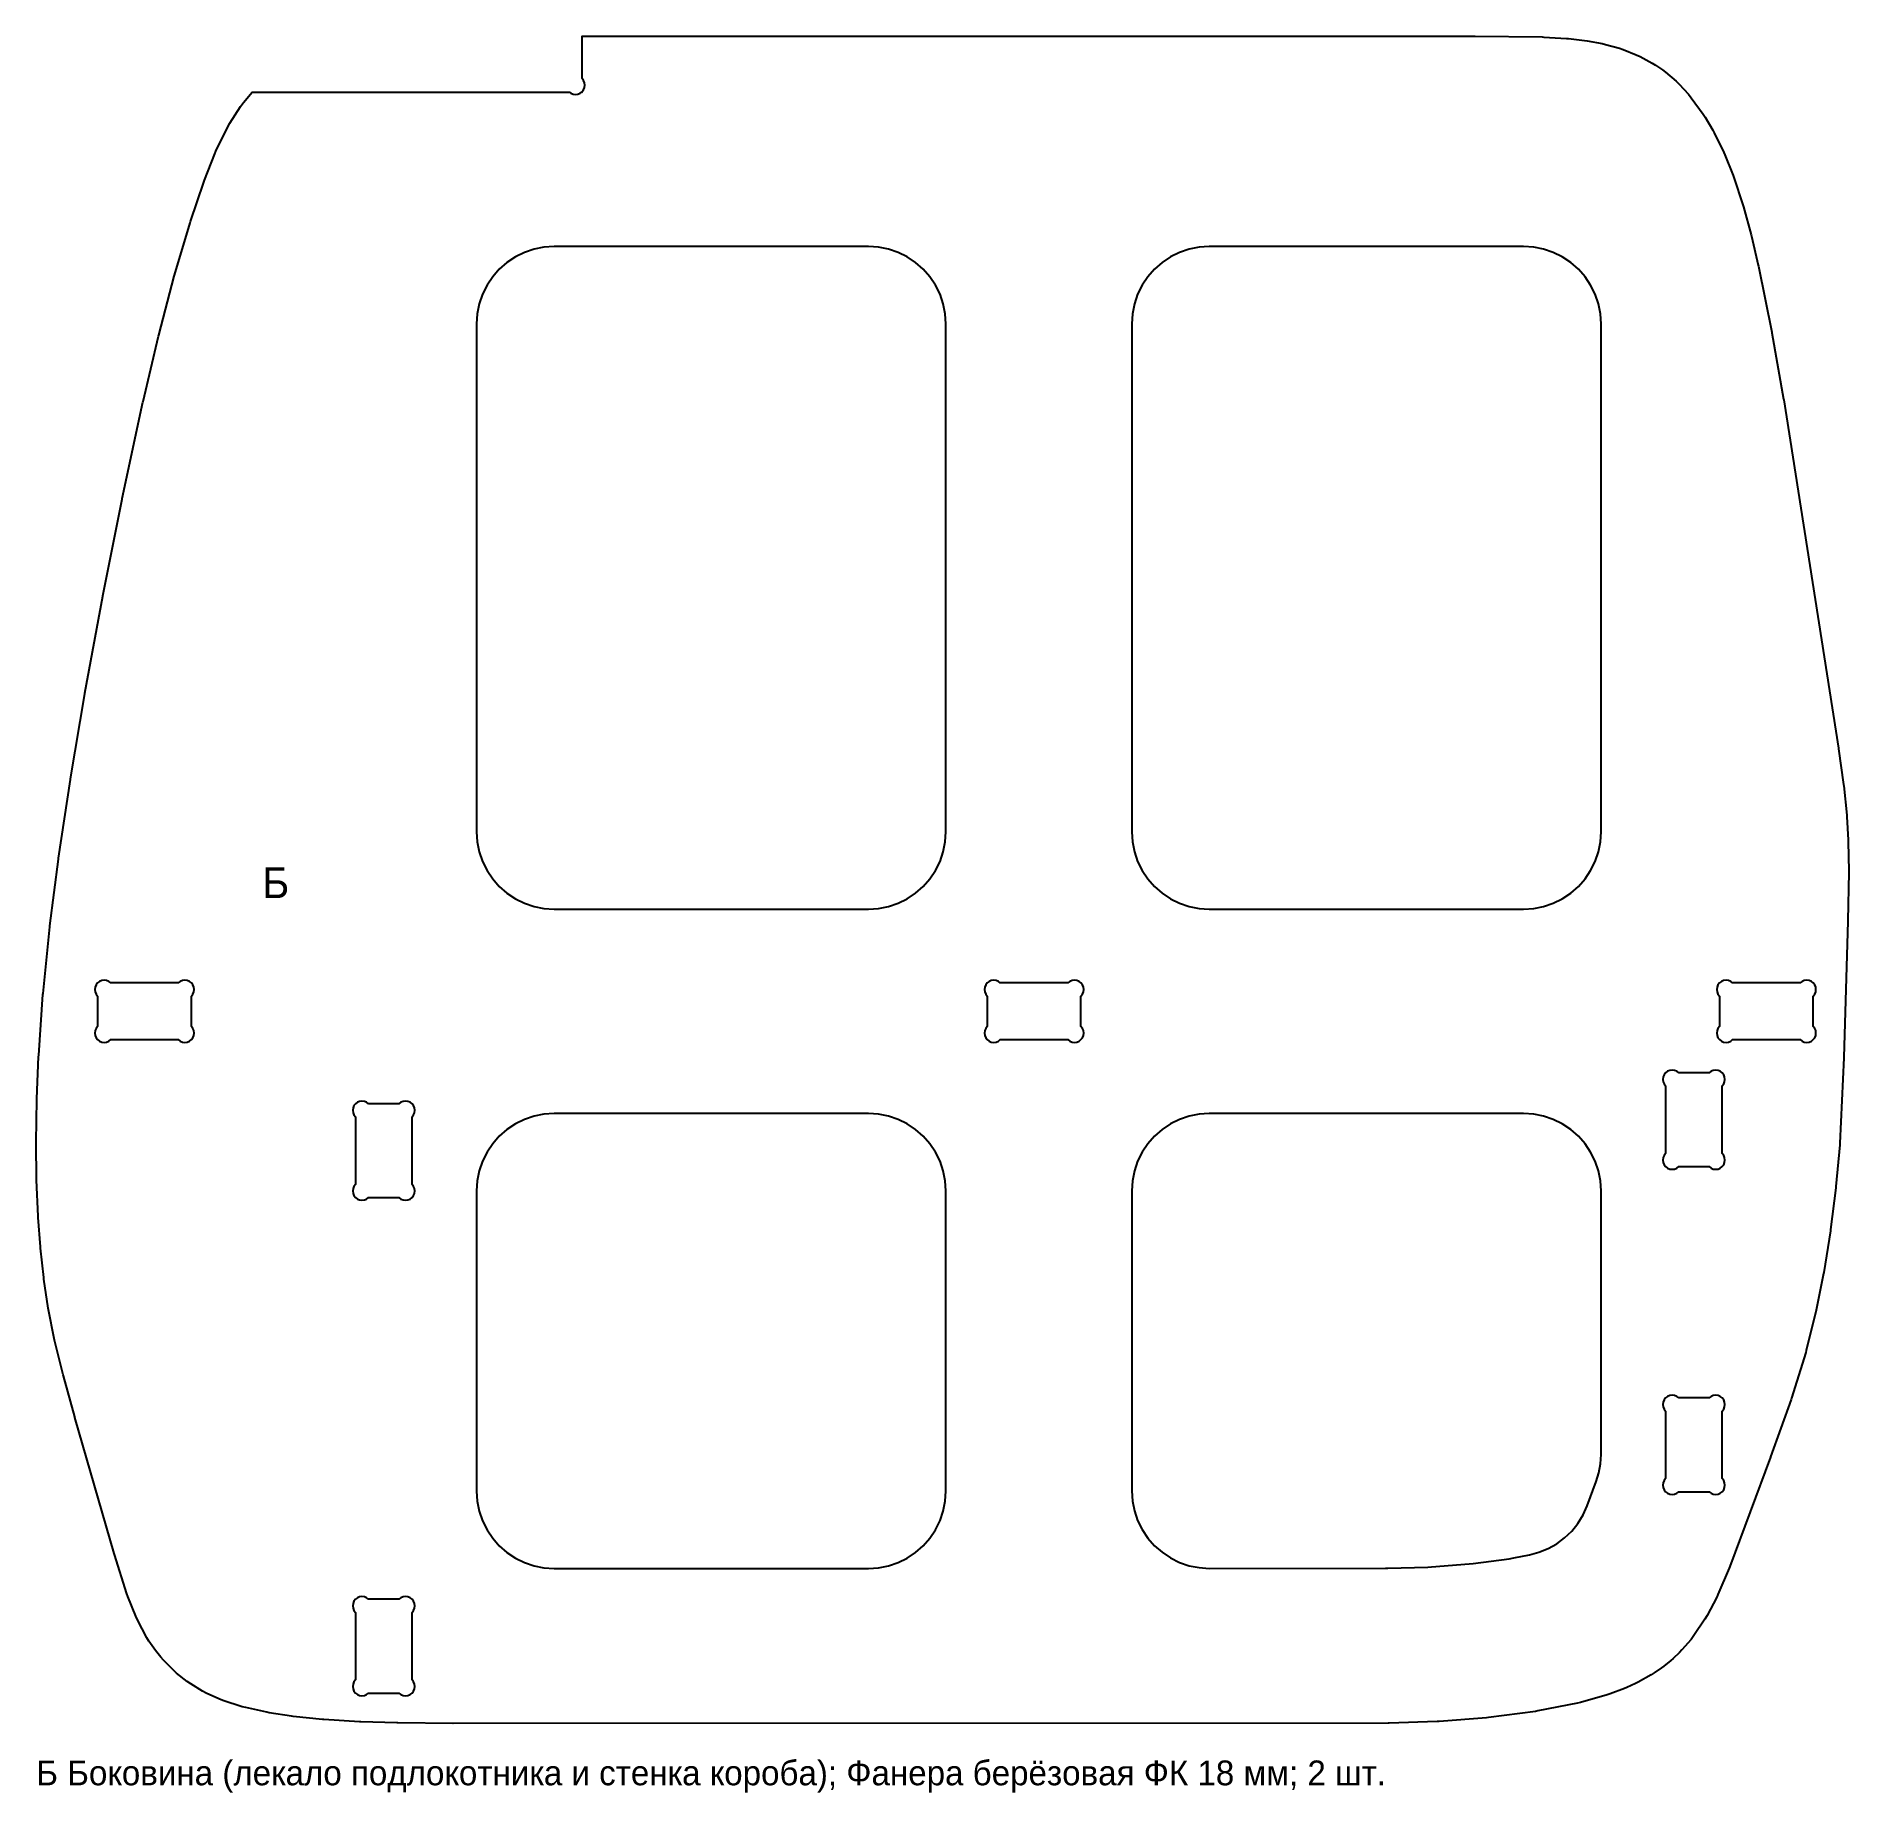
# Model space of a CAD drawing. Header units: millimetres. Extents: x 0 to 585, y -22 to 545.
import ezdxf
from ezdxf.enums import TextEntityAlignment as Align

# ---------------------------------------------------------------- set-up
doc = ezdxf.new("R2010")
doc.units = ezdxf.units.MM
for name, color, linetype in [('CUT_IN', 1, 'Continuous'), ('CUT_OUT', 7, 'Continuous'), ('TEXT', 8, 'Continuous')]:
    doc.layers.add(name, color=color, linetype=linetype)

msp = doc.modelspace()

# ---------------------------------------------------------------- linework, layer by layer
at = {"layer": 'CUT_IN'}
for points in [[(272.02, 263.16), (275.23, 263.8), (278.33, 264.85), (281.26, 266.3), (283.98, 268.11), (286.44, 270.27), (288.59, 272.73), (290.41, 275.45), (291.86, 278.38), (292.91, 281.48), (293.55, 284.68), (293.76, 287.95), (293.76, 451.95), (293.55, 455.21), (292.91, 458.42), (291.86, 461.51), (290.41, 464.45), (288.59, 467.17), (286.44, 469.63), (283.98, 471.78), (281.26, 473.6), (278.33, 475.04), (275.23, 476.1), (272.02, 476.73), (268.76, 476.95), (167.22, 476.95), (163.96, 476.73), (160.75, 476.1), (157.65, 475.04), (154.72, 473.6), (152, 471.78), (149.54, 469.63), (147.39, 467.17), (145.57, 464.45), (144.12, 461.51), (143.07, 458.42), (142.43, 455.21), (142.22, 451.95), (142.22, 287.95), (142.43, 284.68), (143.07, 281.48), (144.12, 278.38), (145.57, 275.45), (147.39, 272.73), (149.54, 270.27), (152, 268.11), (154.72, 266.3), (157.65, 264.85), (160.75, 263.8), (163.96, 263.16), (167.22, 262.95), (268.76, 262.95), (272.02, 263.16)], [(378.76, 476.95), (375.5, 476.73), (372.29, 476.1), (369.19, 475.04), (366.26, 473.6), (363.54, 471.78), (361.08, 469.63), (358.93, 467.17), (357.11, 464.45), (355.66, 461.51), (354.61, 458.42), (353.97, 455.21), (353.76, 451.95), (353.76, 287.95), (353.97, 284.68), (354.61, 281.48), (355.66, 278.38), (357.11, 275.45), (358.93, 272.73), (361.08, 270.27), (363.54, 268.11), (366.26, 266.3), (369.19, 264.85), (372.29, 263.8), (375.5, 263.16), (378.76, 262.95), (480.3, 262.95), (483.56, 263.16), (486.77, 263.8), (489.87, 264.85), (492.8, 266.3), (495.52, 268.11), (497.98, 270.27), (500.13, 272.73), (501.95, 275.45), (503.4, 278.38), (504.45, 281.48), (505.09, 284.68), (505.3, 287.95), (505.3, 451.95), (505.09, 455.21), (504.45, 458.42), (503.4, 461.51), (501.95, 464.45), (500.13, 467.17), (497.98, 469.63), (495.52, 471.78), (492.8, 473.6), (489.87, 475.04), (486.77, 476.1), (483.56, 476.73), (480.3, 476.95), (378.76, 476.95)], [(50.12, 234.85), (50.12, 234.85), (50.59, 235.48), (50.89, 236.2), (50.99, 236.98), (50.89, 237.75), (50.59, 238.48), (50.12, 239.1), (49.49, 239.57), (48.77, 239.87), (47.99, 239.98), (47.22, 239.87), (46.49, 239.57), (45.87, 239.1), (24.06, 239.1), (23.44, 239.57), (22.71, 239.87), (21.94, 239.98), (21.16, 239.87), (20.44, 239.57), (19.82, 239.1), (19.34, 238.48), (19.04, 237.75), (18.94, 236.98), (19.04, 236.2), (19.34, 235.48), (19.82, 234.85), (19.82, 225.04), (19.82, 225.04), (19.34, 224.42), (19.04, 223.7), (18.94, 222.92), (19.04, 222.14), (19.34, 221.42), (19.82, 220.8), (20.44, 220.32), (21.16, 220.02), (21.94, 219.92), (22.71, 220.02), (23.44, 220.32), (24.06, 220.8), (45.87, 220.8), (46.49, 220.32), (47.22, 220.02), (47.99, 219.92), (48.77, 220.02), (49.49, 220.32), (50.12, 220.8), (50.59, 221.42), (50.89, 222.14), (50.99, 222.92), (50.89, 223.7), (50.59, 224.42), (50.12, 225.04), (50.12, 234.85)], [(337.37, 234.85), (337.85, 235.48), (338.15, 236.2), (338.25, 236.98), (338.15, 237.75), (337.85, 238.48), (337.37, 239.1), (336.75, 239.57), (336.03, 239.87), (335.25, 239.98), (334.47, 239.87), (333.75, 239.57), (333.13, 239.1), (311.31, 239.1), (310.69, 239.57), (309.97, 239.87), (309.19, 239.98), (308.41, 239.87), (307.69, 239.57), (307.07, 239.1), (306.59, 238.48), (306.29, 237.75), (306.19, 236.98), (306.29, 236.2), (306.59, 235.48), (307.07, 234.85), (307.07, 225.04), (306.59, 224.42), (306.29, 223.7), (306.19, 222.92), (306.29, 222.14), (306.59, 221.42), (307.07, 220.8), (307.69, 220.32), (308.41, 220.02), (309.19, 219.92), (309.97, 220.02), (310.69, 220.32), (311.31, 220.8), (333.13, 220.8), (333.75, 220.32), (334.47, 220.02), (335.25, 219.92), (336.03, 220.02), (336.75, 220.32), (337.37, 220.8), (337.85, 221.42), (338.15, 222.14), (338.25, 222.92), (338.15, 223.7), (337.85, 224.42), (337.37, 225.04), (337.37, 234.85)], [(573.85, 234.85), (574.32, 235.48), (574.62, 236.2), (574.72, 236.98), (574.62, 237.75), (574.32, 238.48), (573.85, 239.1), (573.22, 239.57), (572.5, 239.87), (571.72, 239.98), (570.95, 239.87), (570.22, 239.57), (569.6, 239.1), (547.79, 239.1), (547.17, 239.57), (546.44, 239.87), (545.67, 239.98), (544.89, 239.87), (544.17, 239.57), (543.55, 239.1), (543.07, 238.48), (542.77, 237.75), (542.67, 236.98), (542.77, 236.2), (543.07, 235.48), (543.55, 234.85), (543.55, 225.04), (543.07, 224.42), (542.77, 223.7), (542.67, 222.92), (542.77, 222.14), (543.07, 221.42), (543.55, 220.8), (544.17, 220.32), (544.89, 220.02), (545.67, 219.92), (546.44, 220.02), (547.17, 220.32), (547.79, 220.8), (569.6, 220.8), (570.22, 220.32), (570.95, 220.02), (571.72, 219.92), (572.5, 220.02), (573.22, 220.32), (573.85, 220.8), (574.32, 221.42), (574.62, 222.14), (574.72, 222.92), (574.62, 223.7), (574.32, 224.42), (573.85, 225.04), (573.85, 234.85)], [(530.39, 210.1), (529.77, 210.57), (529.05, 210.87), (528.27, 210.98), (527.5, 210.87), (526.77, 210.57), (526.15, 210.1), (525.67, 209.48), (525.37, 208.75), (525.27, 207.98), (525.37, 207.2), (525.67, 206.48), (526.15, 205.85), (526.15, 184.04), (525.67, 183.42), (525.37, 182.7), (525.27, 181.92), (525.37, 181.14), (525.67, 180.42), (526.15, 179.8), (526.77, 179.32), (527.5, 179.02), (528.27, 178.92), (529.05, 179.02), (529.77, 179.32), (530.39, 179.8), (540.21, 179.8), (540.83, 179.32), (541.55, 179.02), (542.33, 178.92), (543.11, 179.02), (543.83, 179.32), (544.45, 179.8), (544.93, 180.42), (545.23, 181.14), (545.33, 181.92), (545.23, 182.7), (544.93, 183.42), (544.45, 184.04), (544.45, 205.85), (544.93, 206.48), (545.23, 207.2), (545.33, 207.98), (545.23, 208.75), (544.93, 209.48), (544.45, 210.1), (543.83, 210.57), (543.11, 210.87), (542.33, 210.98), (541.55, 210.87), (540.83, 210.57), (540.21, 210.1), (530.39, 210.1)], [(107.31, 200.1), (106.69, 200.57), (105.97, 200.87), (105.19, 200.98), (104.41, 200.87), (103.69, 200.57), (103.07, 200.1), (102.59, 199.48), (102.29, 198.75), (102.19, 197.98), (102.29, 197.2), (102.59, 196.48), (103.07, 195.85), (103.07, 174.04), (102.59, 173.42), (102.29, 172.7), (102.19, 171.92), (102.29, 171.14), (102.59, 170.42), (103.07, 169.8), (103.69, 169.32), (104.41, 169.02), (105.19, 168.92), (105.97, 169.02), (106.69, 169.32), (107.31, 169.8), (117.13, 169.8), (117.75, 169.32), (118.47, 169.02), (119.25, 168.92), (120.03, 169.02), (120.75, 169.32), (121.37, 169.8), (121.85, 170.42), (122.15, 171.14), (122.25, 171.92), (122.15, 172.7), (121.85, 173.42), (121.37, 174.04), (121.37, 195.85), (121.85, 196.48), (122.15, 197.2), (122.25, 197.98), (122.15, 198.75), (121.85, 199.48), (121.37, 200.1), (120.75, 200.57), (120.03, 200.87), (119.25, 200.98), (118.47, 200.87), (117.75, 200.57), (117.13, 200.1), (107.31, 200.1)], [(278.33, 51.94), (281.26, 53.39), (283.98, 55.2), (286.44, 57.36), (288.6, 59.82), (290.41, 62.54), (291.86, 65.47), (292.91, 68.57), (293.55, 71.77), (293.76, 75.03), (293.76, 171.95), (293.55, 175.21), (292.91, 178.42), (291.86, 181.51), (290.41, 184.45), (288.59, 187.17), (286.44, 189.63), (283.98, 191.78), (281.26, 193.6), (278.33, 195.04), (275.23, 196.1), (272.02, 196.73), (268.76, 196.95), (167.22, 196.95), (163.96, 196.73), (160.75, 196.1), (157.65, 195.04), (154.72, 193.6), (152, 191.78), (149.54, 189.63), (147.39, 187.17), (145.57, 184.45), (144.12, 181.51), (143.07, 178.42), (142.43, 175.21), (142.22, 171.95), (142.22, 75.01), (142.43, 71.74), (143.07, 68.54), (144.12, 65.44), (145.57, 62.51), (147.39, 59.79), (149.54, 57.33), (152, 55.17), (154.72, 53.36), (157.66, 51.91), (160.75, 50.86), (163.96, 50.22), (167.23, 50.01), (268.77, 50.03), (272.03, 50.25), (275.24, 50.89), (278.33, 51.94)], [(505.12, 83.86), (505.3, 86.82), (505.3, 171.95), (505.09, 175.21), (504.45, 178.42), (503.4, 181.51), (501.95, 184.45), (500.13, 187.17), (497.98, 189.63), (495.52, 191.78), (492.8, 193.6), (489.87, 195.04), (486.77, 196.1), (483.56, 196.73), (480.3, 196.95), (378.76, 196.95), (375.5, 196.73), (372.29, 196.1), (369.19, 195.04), (366.26, 193.6), (363.54, 191.78), (361.08, 189.63), (358.93, 187.17), (357.11, 184.45), (355.66, 181.51), (354.61, 178.42), (353.97, 175.21), (353.76, 171.95), (353.76, 75.06), (353.97, 71.8), (354.61, 68.59), (355.66, 65.49), (357.11, 62.56), (358.93, 59.84), (361.08, 57.38), (363.54, 55.23), (366.26, 53.41), (369.2, 51.96), (372.3, 50.91), (375.5, 50.28), (378.77, 50.06), (435.75, 50.08), (436.5, 50.09), (449.38, 50.48), (450.58, 50.54), (462.72, 51.5), (464.05, 51.64), (475.6, 53.17), (477.13, 53.42), (482.19, 54.42), (485.27, 55.23), (488.22, 56.43), (491, 57.99), (493.55, 59.89), (495.84, 62.11), (497.83, 64.59), (499.49, 67.31), (500.79, 70.22), (503.73, 78.09), (504.6, 80.93), (505.12, 83.86)], [(530.39, 105.1), (529.77, 105.57), (529.05, 105.87), (528.27, 105.98), (527.5, 105.87), (526.77, 105.57), (526.15, 105.1), (525.67, 104.48), (525.37, 103.75), (525.27, 102.98), (525.37, 102.2), (525.67, 101.48), (526.15, 100.85), (526.15, 79.04), (525.67, 78.42), (525.37, 77.7), (525.27, 76.92), (525.37, 76.14), (525.67, 75.42), (526.15, 74.8), (526.77, 74.32), (527.5, 74.02), (528.27, 73.92), (529.05, 74.02), (529.77, 74.32), (530.39, 74.8), (540.21, 74.8), (540.83, 74.32), (541.55, 74.02), (542.33, 73.92), (543.11, 74.02), (543.83, 74.32), (544.45, 74.8), (544.93, 75.42), (545.23, 76.14), (545.33, 76.92), (545.23, 77.7), (544.93, 78.42), (544.45, 79.04), (544.45, 100.85), (544.93, 101.48), (545.23, 102.2), (545.33, 102.98), (545.23, 103.75), (544.93, 104.48), (544.45, 105.1), (543.83, 105.57), (543.11, 105.87), (542.33, 105.98), (541.55, 105.87), (540.83, 105.57), (540.21, 105.1), (530.39, 105.1)], [(106.69, 40.57), (105.97, 40.87), (105.19, 40.98), (104.41, 40.87), (103.69, 40.57), (103.07, 40.1), (102.59, 39.48), (102.29, 38.75), (102.19, 37.98), (102.29, 37.2), (102.59, 36.48), (103.07, 35.85), (103.07, 14.04), (102.59, 13.42), (102.29, 12.7), (102.19, 11.92), (102.29, 11.14), (102.59, 10.42), (103.07, 9.8), (103.69, 9.32), (104.41, 9.02), (105.19, 8.92), (105.97, 9.02), (106.69, 9.32), (107.31, 9.8), (117.13, 9.8), (117.75, 9.32), (118.47, 9.02), (119.25, 8.92), (120.03, 9.02), (120.75, 9.32), (121.37, 9.8), (121.85, 10.42), (122.15, 11.14), (122.25, 11.92), (122.15, 12.7), (121.85, 13.42), (121.37, 14.04), (121.37, 35.85), (121.85, 36.48), (122.15, 37.2), (122.25, 37.98), (122.15, 38.75), (121.85, 39.48), (121.37, 40.1), (120.75, 40.57), (120.03, 40.87), (119.25, 40.98), (118.47, 40.87), (117.75, 40.57), (117.13, 40.1), (107.31, 40.1), (106.69, 40.57)]]:
    msp.add_lwpolyline(points, close=True, dxfattribs=at)
at = {"layer": 'CUT_OUT'}
msp.add_lwpolyline([(32.67, 33.45), (32.14, 34.61), (29.59, 40.95), (29.29, 41.78), (25.24, 54.51), (25.14, 54.82), (12.46, 98.81), (12.43, 98.94), (8.77, 112.2), (8.68, 112.55), (5.94, 123.77), (5.83, 124.28), (3.99, 133.56), (3.9, 134.09), (2.47, 143.45), (2.41, 143.95), (1.36, 153.42), (1.33, 153.84), (0.62, 163.4), (0.6, 163.8), (0.13, 175.41), (0.12, 175.77), (0, 187.43), (0, 187.74), (0.21, 201.43), (0.22, 201.73), (0.77, 215.4), (0.79, 215.75), (2.15, 235.34), (2.19, 235.71), (4.37, 257.26), (4.41, 257.57), (7.17, 279.11), (7.21, 279.37), (11.04, 304.85), (11.08, 305.07), (15.71, 332.49), (15.74, 332.66), (21.48, 363.98), (21.51, 364.15), (27.71, 395.36), (27.75, 395.56), (34.45, 426.63), (34.5, 426.87), (39.53, 448.03), (39.6, 448.29), (44.59, 467.33), (44.69, 467.69), (49.67, 484.56), (49.81, 484.98), (54.1, 497.76), (54.3, 498.31), (57.65, 506.87), (58.03, 507.75), (61.87, 515.62), (62.53, 516.8), (65.96, 522.19), (66.9, 523.47), (69.69, 526.8), (172.19, 526.8), (172.62, 526.47), (173.34, 526.17), (174.12, 526.07), (174.9, 526.17), (175.62, 526.47), (176.05, 526.8), (176.24, 526.8), (176.24, 526.95), (176.72, 527.57), (177.02, 528.29), (177.12, 529.07), (177.02, 529.85), (176.72, 530.57), (176.24, 531.19), (176.24, 544.83), (464.48, 544.84), (464.61, 544.84), (486.25, 544.61), (486.83, 544.59), (494.16, 544.16), (494.83, 544.11), (499.99, 543.51), (500.82, 543.39), (505.69, 542.47), (506.74, 542.23), (511.26, 540.95), (512.47, 540.54), (516.64, 538.87), (517.92, 538.26), (521.87, 536.11), (522.92, 535.46), (525.11, 533.96), (526.08, 533.22), (529.52, 530.29), (530.53, 529.33), (533.54, 526.09), (534.46, 524.97), (538.3, 519.7), (538.96, 518.69), (541.4, 514.5), (541.84, 513.68), (544.92, 507.31), (545.25, 506.57), (547.94, 499.89), (548.19, 499.21), (551.13, 490.41), (551.32, 489.77), (553.81, 480.69), (553.93, 480.23), (556.09, 470.91), (556.16, 470.55), (560.42, 449.28), (560.46, 449.03), (564.28, 427.61), (564.32, 427.37), (581.99, 314.95), (582.03, 314.72), (583.62, 303.16), (583.67, 302.73), (584.63, 293.26), (584.67, 292.76), (585.1, 285.28), (585.12, 284.8), (585.3, 275.26), (585.3, 274.84), (585.04, 259.13), (585.04, 258.97), (583.75, 215.17), (583.74, 214.95), (582.42, 187.33), (582.39, 186.84), (581.18, 173.36), (581.14, 172.93), (579.44, 159.47), (579.38, 159.05), (577.22, 145.65), (577.14, 145.23), (574.9, 133.94), (574.78, 133.41), (571.6, 120.44), (571.41, 119.75), (566.86, 105.07), (566.69, 104.57), (560.06, 86.06), (560, 85.92), (546.85, 50.62), (546.66, 50.14), (543.06, 41.64), (542.67, 40.8), (539.57, 34.79), (538.87, 33.62), (535.32, 28.32), (534.4, 27.12), (531.45, 23.73), (530.63, 22.88), (528.58, 20.94), (527.86, 20.32), (525.56, 18.47), (524.82, 17.92), (522.42, 16.28), (521.51, 15.71), (517.28, 13.33), (516.42, 12.9), (513.66, 11.62), (512.9, 11.3), (508.23, 9.52), (507.25, 9.2), (498.68, 6.75), (497.7, 6.51), (484.85, 3.99), (484.12, 3.87), (468.96, 1.85), (468.32, 1.78), (452.99, 0.58), (452.41, 0.55), (436.89, 0.08), (436.53, 0.07), (134.65, 0), (134.56, 0), (116.74, 0.12), (116.46, 0.12), (104.81, 0.46), (104.4, 0.48), (92.88, 1.22), (92.39, 1.26), (82.99, 2.24), (82.42, 2.31), (75.22, 3.42), (74.44, 3.57), (67.66, 5.07), (66.52, 5.38), (60.25, 7.43), (58.99, 7.93), (54.9, 9.8), (53.69, 10.43), (49.92, 12.71), (48.7, 13.55), (45.32, 16.21), (44.18, 17.23), (41.09, 20.38), (40.26, 21.32), (38.52, 23.49), (37.96, 24.26), (36.4, 26.57), (35.76, 27.65), (32.67, 33.45)], close=True, dxfattribs=at)

# ---------------------------------------------------------------- texts
at = {"layer": 'TEXT'}
msp.add_text('Б', height=10, dxfattribs=at).set_placement((77.33, 271.5), align=Align.MIDDLE_CENTER)
msp.add_text('Б Боковина (лекало подлокотника и стенка короба); Фанера берёзовая ФК 18 мм; 2 шт.', height=8, dxfattribs=at).set_placement((0, -20))

doc.saveas('drawing.dxf')
